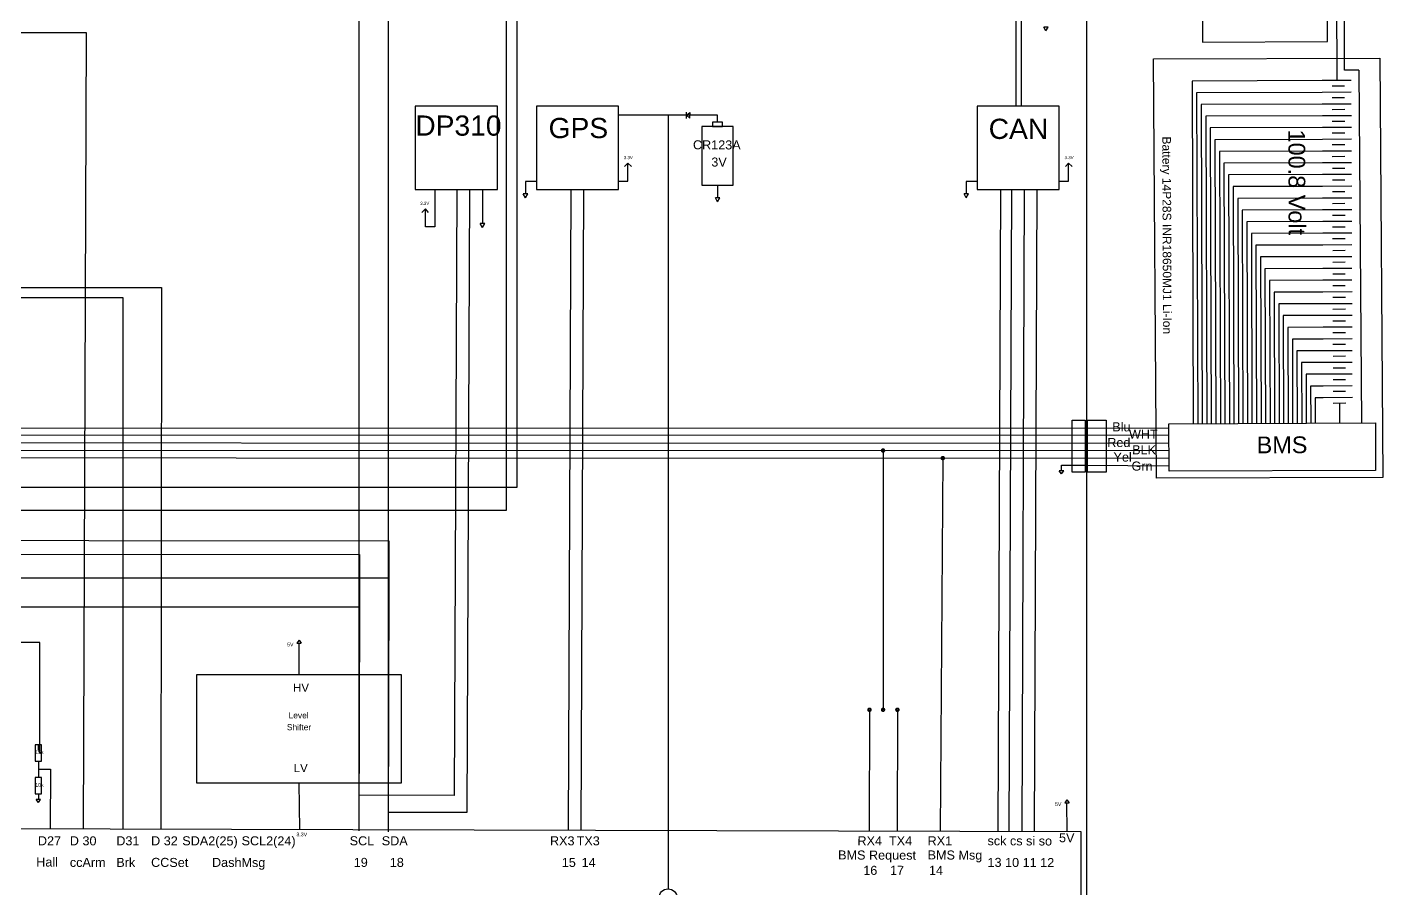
# Model space of a CAD drawing. Header units: inches. Extents: x -6006 to 28106, y 59 to 4778.
# Drawn here: x -3545 to -2045, y 2053 to 3006 of the extents above; entities that cross this region are included whole.
import ezdxf

# ---------------------------------------------------------------- set-up
doc = ezdxf.new("R2010")
doc.units = ezdxf.units.IN
doc.header["$MEASUREMENT"] = 0
doc.styles.get("Standard").update_dxf_attribs({"font": 'arial.ttf'})

msp = doc.modelspace()

# ---------------------------------------------------------------- linework, layer by layer
for p, q in [((-2451.1, 3461.6), (-2451.1, 2919)), ((-2445.1, 3461.6), (-2445.1, 2919)), ((-2071.7, 2958.7), (-2068.8, 2568.3)), ((-2815.4, 2905.3), (-2815.4, 2912.5)), ((-2815.4, 2908.9), (-2811.9, 2911.9)), ((-2811.9, 2911.9), (-2811.9, 2908.9)), ((-2815.4, 2908.9), (-2811.9, 2905.8)), ((-2811.9, 2905.8), (-2811.9, 2908.9)), ((-2468.2, 2826.7), (-2471.2, 2116)), ((-2455.8, 2826.7), (-2458.8, 2116)), ((-2441.8, 2826.7), (-2444.7, 2116)), ((-2427.8, 2826.7), (-2430.7, 2116)), ((-2598, 2537.8), (-2598, 2250.8)), ((-2532, 2529.4), (-2534.8, 2116.2)), ((-2613.1, 2250.8), (-2613.5, 2116.3)), ((-2582.2, 2250.8), (-2582.6, 2116.3)), ((-3532.6, 2205.9), (-3532.6, 2212)), ((-3532.6, 2194), (-3532.6, 2175.7))]:
    msp.add_line(p, q)
at = {"color": 3, "ltscale": 5}
for p, q in [((-2417.8, 3002.2), (-2420.2, 3006.5)), ((-2415.3, 3006.5), (-2420.2, 3006.5)), ((-2417.8, 3002.2), (-2415.3, 3006.5)), ((-2993.7, 2817.6), (-2996.1, 2821.8)), ((-2991.2, 2821.8), (-2996.1, 2821.8)), ((-2993.7, 2817.6), (-2996.1, 2821.8)), ((-2991.2, 2821.8), (-2996.1, 2821.8)), ((-2993.7, 2817.6), (-2991.2, 2821.8)), ((-2993.7, 2817.6), (-2991.2, 2821.8)), ((-2506, 2817.6), (-2508.4, 2821.8)), ((-2503.5, 2821.8), (-2508.4, 2821.8)), ((-2506, 2817.6), (-2508.4, 2821.8)), ((-2503.5, 2821.8), (-2508.4, 2821.8)), ((-2506, 2817.6), (-2503.5, 2821.8)), ((-2506, 2817.6), (-2503.5, 2821.8)), ((-2781.1, 2813.2), (-2783.6, 2817.5)), ((-2778.6, 2817.5), (-2783.6, 2817.5)), ((-2781.1, 2813.2), (-2783.6, 2817.5)), ((-2778.6, 2817.5), (-2783.6, 2817.5)), ((-2781.1, 2813.2), (-2778.6, 2817.5)), ((-2781.1, 2813.2), (-2778.6, 2817.5)), ((-3041.2, 2784.8), (-3043.7, 2789.1)), ((-3038.7, 2789.1), (-3043.7, 2789.1)), ((-3041.2, 2784.8), (-3043.7, 2789.1)), ((-3038.7, 2789.1), (-3043.7, 2789.1)), ((-3041.2, 2784.8), (-3038.7, 2789.1)), ((-3041.2, 2784.8), (-3038.7, 2789.1)), ((-2400.6, 2511.9), (-2403.1, 2515.2)), ((-2398.1, 2515.2), (-2403.1, 2515.2)), ((-2400.6, 2511.9), (-2398.1, 2515.2)), ((-3532.6, 2148.2), (-3535.1, 2151.5)), ((-3530.1, 2151.5), (-3535.1, 2151.5)), ((-3532.6, 2148.2), (-3530.1, 2151.5))]:
    msp.add_line(p, q, dxfattribs=at)
at = {"ltscale": 5}
for p, q in [((-2071.7, 2958.7), (-2087.7, 2958.7)), ((-2112.2, 2947.2), (-2256.2, 2946.7)), ((-2256.2, 2946.7), (-2254.9, 2567.6)), ((-2080.1, 2947.3), (-2112.2, 2947.2)), ((-2087.4, 2941.1), (-2101.2, 2941)), ((-2112.1, 2934.2), (-2251.1, 2933.8)), ((-2251.1, 2933.8), (-2249.9, 2567.7)), ((-2080, 2934.3), (-2112.1, 2934.2)), ((-2087.4, 2928.1), (-2101.2, 2928)), ((-2112.1, 2921.2), (-2246.1, 2920.8)), ((-2246.1, 2920.8), (-2244.9, 2567.7)), ((-2080, 2921.3), (-2112.1, 2921.2)), ((-2087.3, 2915.1), (-2101.1, 2915)), ((-2112, 2908.2), (-2241.1, 2907.8)), ((-2241.1, 2907.8), (-2239.9, 2567.7)), ((-2112, 2895.2), (-2236, 2894.8)), ((-2079.9, 2908.3), (-2112, 2908.2)), ((-2079.9, 2895.3), (-2112, 2895.2)), ((-2087.3, 2902.1), (-2101.1, 2902)), ((-2236, 2894.8), (-2234.9, 2567.7)), ((-2112, 2882.2), (-2231, 2881.8)), ((-2231, 2881.8), (-2229.9, 2567.7)), ((-2079.8, 2882.3), (-2112, 2882.2)), ((-2087.2, 2889.1), (-2101.1, 2889)), ((-2111.9, 2869.2), (-2225.9, 2868.8)), ((-2225.9, 2868.8), (-2224.9, 2567.7)), ((-2079.8, 2869.3), (-2111.9, 2869.2)), ((-2087.2, 2876.1), (-2101, 2876)), ((-2111.9, 2856.2), (-2220.9, 2855.9)), ((-2220.9, 2855.9), (-2219.9, 2567.8)), ((-2079.7, 2856.3), (-2111.9, 2856.2)), ((-2087.1, 2863.1), (-2101, 2863)), ((-2087.1, 2850.1), (-2100.9, 2850)), ((-2111.8, 2843.2), (-2215.8, 2842.9)), ((-2215.8, 2842.9), (-2214.9, 2567.8)), ((-2079.7, 2843.3), (-2111.8, 2843.2)), ((-2087.1, 2837.1), (-2100.9, 2837)), ((-2111.8, 2830.2), (-2210.8, 2829.9)), ((-2210.8, 2829.9), (-2209.9, 2567.8)), ((-2079.6, 2830.3), (-2111.8, 2830.2)), ((-2087, 2824.1), (-2100.8, 2824)), ((-2111.7, 2817.2), (-2205.7, 2816.9)), ((-2205.7, 2816.9), (-2204.9, 2567.8)), ((-2079.6, 2817.3), (-2111.7, 2817.2)), ((-2087, 2811.1), (-2100.8, 2811)), ((-2111.7, 2804.2), (-2200.7, 2803.9)), ((-2200.7, 2803.9), (-2199.9, 2567.8)), ((-2111.6, 2791.2), (-2195.6, 2790.9)), ((-2195.6, 2790.9), (-2194.9, 2567.8)), ((-2079.6, 2804.3), (-2111.7, 2804.2)), ((-2079.5, 2791.3), (-2111.6, 2791.2)), ((-2086.9, 2798.1), (-2100.7, 2798)), ((-2111.6, 2778.2), (-2190.6, 2778)), ((-2190.6, 2778), (-2189.9, 2567.9)), ((-2079.5, 2778.3), (-2111.6, 2778.2)), ((-2086.9, 2785.1), (-2100.7, 2785)), ((-2111.6, 2765.2), (-2185.6, 2765)), ((-2185.6, 2765), (-2184.9, 2567.9)), ((-2079.4, 2765.3), (-2111.6, 2765.2)), ((-2086.8, 2772.1), (-2100.7, 2772)), ((-2111.5, 2752.2), (-2180.5, 2752)), ((-2180.5, 2752), (-2179.9, 2567.9)), ((-2079.4, 2752.3), (-2111.5, 2752.2)), ((-2086.8, 2759.1), (-2100.6, 2759)), ((-2086.7, 2746.1), (-2100.6, 2746)), ((-2111.5, 2739.2), (-2175.5, 2739)), ((-2175.5, 2739), (-2174.9, 2567.9)), ((-2079.3, 2739.3), (-2111.5, 2739.2)), ((-2086.7, 2733.1), (-2100.5, 2733)), ((-2111.4, 2726.2), (-2170.4, 2726)), ((-2170.4, 2726), (-2169.9, 2567.9)), ((-2079.3, 2726.3), (-2111.4, 2726.2)), ((-2086.7, 2720.1), (-2100.5, 2720)), ((-2111.4, 2713.2), (-2165.4, 2713)), ((-2165.4, 2713), (-2164.9, 2567.9)), ((-2111.3, 2700.2), (-2160.3, 2700.1)), ((-2160.3, 2700.1), (-2159.9, 2568)), ((-2079.2, 2713.3), (-2111.4, 2713.2)), ((-2079.2, 2700.3), (-2111.3, 2700.2)), ((-2086.6, 2707.1), (-2100.4, 2707)), ((-2111.3, 2687.2), (-2155.3, 2687.1)), ((-2155.3, 2687.1), (-2154.9, 2568)), ((-2079.2, 2687.3), (-2111.3, 2687.2)), ((-2086.6, 2694.1), (-2100.4, 2694)), ((-2111.2, 2674.2), (-2150.2, 2674.1)), ((-2150.2, 2674.1), (-2149.9, 2568)), ((-2079.1, 2674.3), (-2111.2, 2674.2)), ((-2086.5, 2681.1), (-2100.3, 2681)), ((-2111.2, 2661.2), (-2145.2, 2661.1)), ((-2145.2, 2661.1), (-2144.9, 2568)), ((-2079.1, 2661.3), (-2111.2, 2661.2)), ((-2086.5, 2668.1), (-2100.3, 2668)), ((-2086.4, 2655.1), (-2100.3, 2655)), ((-2111.2, 2648.2), (-2140.2, 2648.1)), ((-2140.2, 2648.1), (-2139.9, 2568)), ((-2079, 2648.3), (-2111.2, 2648.2)), ((-2086.4, 2642.1), (-2100.2, 2642)), ((-2135.1, 2635.2), (-2134.9, 2568)), ((-2111.1, 2635.2), (-2135.1, 2635.2)), ((-2079, 2635.3), (-2111.1, 2635.2)), ((-2086.3, 2629.1), (-2100.2, 2629)), ((-2130.1, 2622.2), (-2129.9, 2568.1)), ((-2111.1, 2622.2), (-2130.1, 2622.2)), ((-2078.9, 2622.3), (-2111.1, 2622.2)), ((-2086.3, 2616.1), (-2100.1, 2616)), ((-2125, 2609.2), (-2124.9, 2568.1)), ((-2111, 2609.2), (-2125, 2609.2)), ((-2120, 2596.2), (-2119.9, 2568.1)), ((-2111, 2596.2), (-2120, 2596.2)), ((-2078.9, 2609.3), (-2111, 2609.2)), ((-2078.8, 2596.3), (-2111, 2596.2)), ((-2086.3, 2603.1), (-2100.1, 2603)), ((-2086.2, 2590.1), (-2100, 2590)), ((-2093.1, 2590), (-2093, 2568.2))]:
    msp.add_line(p, q, dxfattribs=at)
at = {"color": 1, "ltscale": 5}
for p, q in [((-3244.2, 2327.7), (-3246.7, 2324.4)), ((-3244.2, 2327.7), (-3241.7, 2324.4)), ((-3246.7, 2324.4), (-3241.7, 2324.4)), ((-2394.6, 2151.1), (-2397.1, 2147.8)), ((-2397.1, 2147.8), (-2392.1, 2147.8)), ((-2394.6, 2151.1), (-2392.1, 2147.8))]:
    msp.add_line(p, q, dxfattribs=at)
at = {"color": 1}
for p, q in [((-3244.1, 2289.3), (-3244.2, 2324.4)), ((-3243.3, 2118.3), (-3244.1, 2169.9)), ((-2394.5, 2116.2), (-2394.6, 2147.8))]:
    msp.add_line(p, q, dxfattribs=at)
for points in [[(-4452, 4129.1), (-4480.9, 4129.1), (-4480.9, 4014.4), (-4480.9, 2423.2), (-3177.2, 2422.7), (-3177.9, 2116.7)], [(-4452, 4113.5), (-4472.9, 4113.5), (-4472.9, 4014.4), (-4472.9, 2439.2), (-3144.8, 2437.8), (-3145.5, 2115.6)], [(-2281.5, 2554.4), (-3624.2, 2554.7), (-3624.2, 4072.7)], [(-5410.6, 2471.8), (-3014.8, 2471.8), (-3014.8, 2909.4), (-3014.8, 3963.3)], [(-5410.6, 2497.4), (-3002.8, 2497.4), (-3002.8, 2909.4), (-3002.8, 3963.3)], [(-2213, 3037.8), (-3177.9, 3038.6), (-3177.9, 2116.7)], [(-2213, 3044), (-2215, 3044), (-2215, 3026.8), (-3145.5, 3026.8), (-3145.5, 2118)], [(-5009.5, 3000.5), (-3479.8, 3000.5), (-3483.1, 2118.9)], [(-2781.1, 2901.1), (-2781.1, 2908.9), (-2890.8, 2908.9)], [(-2835.9, 2908.9), (-2835.9, 2052.5)], [(-3438.6, 2118.8), (-3438.6, 2706.7), (-4996.6, 2706.7), (-4996.6, 2892.1), (-5009.5, 2892.1)], [(-4979.8, 2892.1), (-4969.2, 2892.1), (-4969.2, 2718.1), (-3396.4, 2718.1), (-3397, 2119)], [(-3069.7, 2826.7), (-3072.5, 2155.8), (-3177.9, 2156.1), (-3178, 2118.2)], [(-3055.6, 2826.7), (-3058.6, 2137), (-3145.5, 2137.2), (-3145.6, 2118.1)], [(-2943.5, 2826.7), (-2946.5, 2117.4)], [(-2929.5, 2826.7), (-2932.3, 2117.4)], [(-4463.7, 1891.9), (-4463.7, 2396.8), (-3144.8, 2396.8), (-3145.6, 2118.1)], [(-4463.7, 1837.5), (-4463.7, 1850.6), (-4442.6, 1850.6), (-4442.6, 2364.9), (-3177.3, 2364.9), (-3178, 2118.2)], [(-3531.1, 2202.7), (-3531.1, 2325.2), (-4381.8, 2325.2), (-4381.8, 2179.9), (-5409.2, 2179.9)], [(-3532.6, 2184.9), (-3519.2, 2184.9), (-3519.4, 2119)]]:
    msp.add_lwpolyline(points)
at = {"ltscale": 5}
for points in [[(-4346.3, 4091.9), (-4346.3, 4014.3), (-4346.3, 2529.9), (-2281.6, 2529.3)], [(-4340.7, 4091.9), (-4340.7, 4014.3), (-4340.7, 2538.3), (-2281.5, 2537.7)], [(-3607, 4072.7), (-3607, 2563), (-2281.4, 2562.7)]]:
    msp.add_lwpolyline(points, dxfattribs=at)
at = {"color": 1, "ltscale": 5}
for points in [[(-4335.1, 4091.9), (-4335.1, 4014.3), (-4335.1, 2546.6), (-2281.5, 2546)], [(-2124.5, 3407.6), (-2097.9, 3407.6), (-2096.1, 2947.3)]]:
    msp.add_lwpolyline(points, dxfattribs=at)
at = {"color": 3, "ltscale": 5}
for points in [[(-2087.7, 2958.7), (-2088, 3424.1), (-2134.6, 3424.1)], [(-2400.6, 2515.2), (-2400.6, 2521.5), (-2373.1, 2521.4), (-2281.6, 2521)]]:
    msp.add_lwpolyline(points, dxfattribs=at)
at = {"color": 4, "ltscale": 5}
msp.add_lwpolyline([(-2244.5, 3394.4), (-2244.5, 2989.9), (-2106.4, 2990.5), (-2106.4, 3395)], close=True, dxfattribs=at)
at = {"color": 5}
msp.add_lwpolyline([(-5511.3, 3249.4), (-2373.1, 3249.4), (-2373.1, 1755.4), (-5511.3, 1755.4)], close=True, dxfattribs=at)
at = {"color": 5, "ltscale": 5}
for points in [[(-2048.3, 2972.2), (-2045.1, 2508), (-2295.7, 2507.1), (-2298.9, 2971.3)], [(-2053.3, 2568.3), (-2053.1, 2515.8), (-2281.6, 2515), (-2281.8, 2567.5)]]:
    msp.add_lwpolyline(points, close=True, dxfattribs=at)
for points in [[(-3115.6, 2826.7), (-3024.8, 2826.7), (-3024.8, 2919), (-3115.6, 2919)], [(-3115.6, 2826.7), (-3024.8, 2826.7), (-3024.8, 2919), (-3115.6, 2919)], [(-2981.6, 2826.7), (-2890.8, 2826.7), (-2890.8, 2919), (-2981.6, 2919)], [(-2981.6, 2826.7), (-2890.8, 2826.7), (-2890.8, 2919), (-2981.6, 2919)], [(-2493.9, 2826.7), (-2403.1, 2826.7), (-2403.1, 2919), (-2493.9, 2919)], [(-2493.9, 2826.7), (-2403.1, 2826.7), (-2403.1, 2919), (-2493.9, 2919)], [(-2798.4, 2831.4), (-2763.8, 2831.4), (-2763.8, 2896.6), (-2798.4, 2896.6)], [(-2786.6, 2896.6), (-2775.6, 2896.6), (-2775.6, 2901.1), (-2786.6, 2901.1)], [(-3357.5, 2169.9), (-3130.7, 2169.9), (-3130.7, 2289.3), (-3357.5, 2289.3)], [(-3536.1, 2194), (-3529.1, 2194), (-3529.1, 2212), (-3536.1, 2212)], [(-3536.1, 2157.8), (-3529.1, 2157.8), (-3529.1, 2175.7), (-3536.1, 2175.7)], [(-3856.6, 1818.5), (-2378.9, 1814.4), (-2378.9, 2115.8), (-3856.6, 2119.9)]]:
    msp.add_lwpolyline(points, close=True)
at = {"color": 1}
for points in [[(-2890.8, 2835.9), (-2880.5, 2836), (-2880.5, 2855.7)], [(-2890.8, 2835.9), (-2880.5, 2836), (-2880.5, 2855.7)], [(-2884, 2852), (-2880.5, 2855.7), (-2876.5, 2852)], [(-2884, 2852), (-2880.5, 2855.7), (-2876.5, 2852)], [(-2403.1, 2835.9), (-2392.8, 2836), (-2392.8, 2855.7)], [(-2403.1, 2835.9), (-2392.8, 2836), (-2392.8, 2855.7)], [(-2396.3, 2852), (-2392.8, 2855.7), (-2388.8, 2852)], [(-2396.3, 2852), (-2392.8, 2855.7), (-2388.8, 2852)], [(-3094, 2826.7), (-3094, 2785.4), (-3104.3, 2785.4), (-3104.3, 2805.2)], [(-3100.8, 2801.4), (-3104.3, 2805.2), (-3108.3, 2801.4)], [(-3100.8, 2801.4), (-3104.3, 2805.2), (-3108.3, 2801.4)], [(-3094, 2785.4), (-3104.3, 2785.4), (-3104.3, 2805.2)]]:
    msp.add_lwpolyline(points, dxfattribs=at)
at = {"color": 3}
for points in [[(-2981.6, 2835.7), (-2993.7, 2835.7), (-2993.7, 2821.9)], [(-2981.6, 2835.7), (-2993.7, 2835.7), (-2993.7, 2821.9)], [(-2493.9, 2835.7), (-2506, 2835.7), (-2506, 2821.9)], [(-2493.9, 2835.7), (-2506, 2835.7), (-2506, 2821.9)], [(-3041.2, 2826.7), (-3041.2, 2803), (-3041.2, 2803), (-3041.2, 2789.1)], [(-2781.1, 2831.4), (-2781.1, 2831.4), (-2781.1, 2817.5)], [(-2781.1, 2831.4), (-2781.1, 2817.5)], [(-3041.2, 2803), (-3041.2, 2803), (-3041.2, 2789.1)], [(-3532.6, 2157.8), (-3532.6, 2151.5)]]:
    msp.add_lwpolyline(points, dxfattribs=at)
at = {"color": 6}
for points in [[(-2389, 2571.3), (-2374.6, 2571.3), (-2374.6, 2513.8), (-2389, 2513.8)], [(-2371.8, 2571.3), (-2351.1, 2571.3), (-2351.1, 2513.8), (-2371.8, 2513.8)]]:
    msp.add_lwpolyline(points, close=True, dxfattribs=at)
at = {"const_width": 1.98}
for points in [[(-2599.5, 2537.8, 1), (-2596.6, 2537.8, 1)], [(-2533.5, 2529.4, 1), (-2530.5, 2529.4, 1)], [(-2614.6, 2250.8, 1), (-2611.6, 2250.8, 1)], [(-2599.5, 2250.8, 1), (-2596.6, 2250.8, 1)], [(-2583.7, 2250.8, 1), (-2580.7, 2250.8, 1)]]:
    msp.add_lwpolyline(points, format="xyb", close=True, dxfattribs=at)
msp.add_circle((-2835.9, 2042.5), 10.1)

# ---------------------------------------------------------------- texts
for s, height, p in [('DP310', 22.34, (-3115.6, 2886.3)), ('GPS', 22.34, (-2968.1, 2883.6)), ('CAN', 22.34, (-2481.2, 2882.7)), ('HV', 9.09, (-3250.8, 2270.7)), ('Shifter', 6.68, (-3257.7, 2228.2)), ('Level', 6.68, (-3255.8, 2241.3)), ('15k', 4.13, (-3536.1, 2201.8)), ('LV', 9.09, (-3250.1, 2181.8)), ('10k', 4.13, (-3536.1, 2165.5))]:
    msp.add_text(s, height=height).set_placement(p)
at = {"ltscale": 5}
for s, height, rotation, p in [('CR123A', 10, 359.8034, (-2808.4, 2871.2)), ('Battery 14P28S INR18650MJ1 Li-Ion', 9.519, 270.1966, (-2289.1, 2885.4)), ('3V', 10, 359.8034, (-2788.1, 2852.1)), ('Blu', 10, 359.8034, (-2344.5, 2559)), ('Red', 10, 359.8034, (-2350, 2541.7)), ('WHT', 10, 359.8034, (-2326, 2551)), ('Yel', 10, 359.8034, (-2343.1, 2525.6)), ('BLK', 10, 359.8034, (-2322.5, 2533.6)), ('Grn', 10, 359.8034, (-2323.2, 2515.6)), ('D27', 10, 359.8034, (-3533.1, 2100.8)), ('D 30', 10, 359.8034, (-3497.8, 2100.8)), ('D31', 10, 359.8034, (-3446.4, 2100.8)), ('D 32', 10, 359.8034, (-3407.9, 2100.8)), ('SDA2(25)', 10, 359.8034, (-3373.4, 2100.8)), ('SCL2(24)', 10, 359.8034, (-3307.8, 2100.8)), ('SCL', 10, 359.8034, (-3188.2, 2100.8)), ('SDA', 10, 359.8034, (-3152.7, 2100.8)), ('RX3', 10, 359.8034, (-2966.6, 2100.8)), ('TX3', 10, 359.8034, (-2937.1, 2100.8)), ('RX4', 10, 359.8034, (-2626.4, 2100.8)), ('TX4', 10, 359.8034, (-2591.5, 2100.8)), ('RX1', 10, 359.8034, (-2548.8, 2100.8)), ('sck cs si so', 10, 359.8034, (-2482.5, 2100.8)), ('5V', 10, 359.8034, (-2403.4, 2104.2)), ('Hall', 10, 359.8034, (-3535, 2077.3)), ('ccArm', 10, 359.8034, (-3497.8, 2076.9)), ('Brk', 10, 359.8034, (-3446.4, 2076.9)), ('CCSet', 10, 359.8034, (-3407.9, 2076.9)), ('DashMsg', 10, 359.8034, (-3340.5, 2076.9)), ('19', 10, 359.8034, (-3183.7, 2076.9)), ('18', 10, 359.8034, (-3143.8, 2076.9)), ('15', 10, 359.8034, (-2953.5, 2076.9)), ('14', 10, 359.8034, (-2931.6, 2076.9)), ('BMS Request', 10, 359.8034, (-2647.8, 2085.1)), ('BMS Msg', 10, 359.8034, (-2548.8, 2085.1)), ('13 10 11 12', 10, 359.8034, (-2482.5, 2076.9)), ('16', 10, 359.8034, (-2620, 2068.1)), ('17', 10, 359.8034, (-2590.4, 2068.1)), ('14', 10, 359.8034, (-2547.3, 2068.1))]:
    msp.add_text(s, height=height, rotation=rotation, dxfattribs=at).set_placement(p)
for s, rotation, p in [('100.8 Volt', 270.1966, (-2149.7, 2893)), ('BMS', 0.1966, (-2184.7, 2534.7))]:
    msp.add_text(s, height=18.56, rotation=rotation).set_placement(p)
at = {"color": 1}
for p in [(-2884.9, 2860.3), (-2884.9, 2860.3), (-2397.2, 2860.3), (-2397.2, 2860.3), (-3110.1, 2809.7), (-3110.1, 2809.7)]:
    msp.add_text('3.3V', height=3.47, dxfattribs=at).set_placement(p)
for s, p in [('5V', (-3257.4, 2321)), ('5V', (-2407.8, 2144.3)), ('3.3V', (-3247.1, 2110.8))]:
    msp.add_text(s, height=4.13, rotation=359.6073, dxfattribs=at).set_placement(p)

doc.saveas('drawing.dxf')
